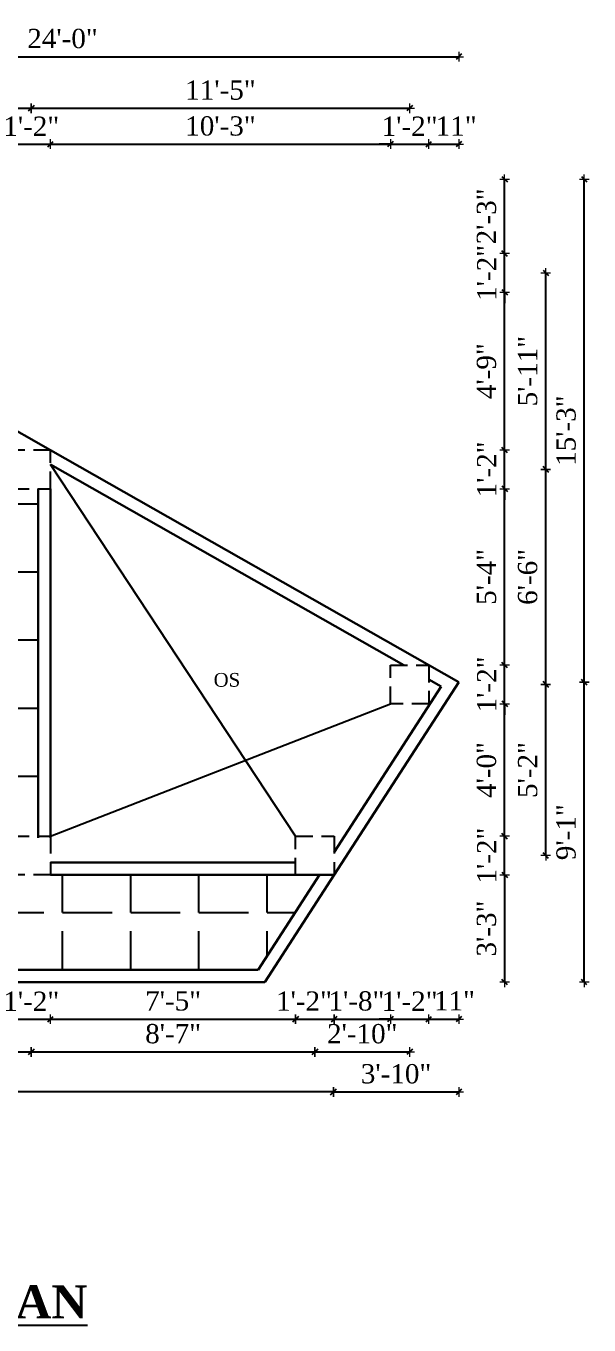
# Model space of a CAD drawing. Header units: inches. Extents: x 151827 to 158445, y -28405 to -26250.
# Drawn here: x 155807 to 156011.5, y -27320.4 to -26848.5 of the extents above; entities that cross this region are included whole.
import ezdxf

# ---------------------------------------------------------------- set-up
doc = ezdxf.new("R2010")
doc.units = ezdxf.units.IN
doc.header["$LTSCALE"] = 5
doc.header["$MEASUREMENT"] = 0
doc.linetypes.add('HIDDEN', pattern=[0.375, 0.25, -0.125])
doc.layers.add('A-WALL', color=7, linetype='Continuous', lineweight=9)
doc.layers.add('Dimension', color=7, linetype='Continuous', lineweight=18)
doc.layers.add('dim line', color=7, linetype='Continuous', lineweight=15, true_color=0xfab2b2)
doc.layers.add('TEXT', color=6, linetype='Continuous')
doc.layers.add('WALL', color=7, linetype='Continuous')
doc.styles.add('ordinary', font='times.ttf')
doc.dimstyles.new('Copy of 96', dxfattribs={"dimtxt": 7, "dimasz": 4, "dimexe": 0.5, "dimexo": 0.5, "dimgap": 3, "dimtad": 1, "dimdec": 1, "dimzin": 11, "dimdsep": 46, "dimlunit": 4, "dimtxsty": 'ordinary', "dimblk": 'OBLIQUE', "dimcen": 0.09, "dimse1": 1, "dimse2": 1, "dimclrt": 6, "dimazin": 0, "dimtfac": 1, "dimtdec": 1, "dimtix": 1, "dimtmove": 2, "dimatfit": 3, "dimldrblk": 'leader', "dimfxl": 0.5, "dimfxlon": 1, "dimtolj": 1, "dimtzin": 0, "dimarcsym": 0})

# ---------------------------------------------------------------- blocks, each defined once
blk = doc.blocks.new('oblique')
at = {"color": 0, "lineweight": -2}
blk.add_line((0.25, 0.25), (-0.25, -0.25), dxfattribs=at)
at = {"layer": 'dim line', "lineweight": 9}
for p, q in [((-0.4375, 0), (0.4375, 0)), ((0, 0.4375), (0, -0.4375))]:
    blk.add_line(p, q, dxfattribs=at)
blk = doc.blocks.new('*D3302')
at = {"layer": 'A-WALL', "color": 0, "lineweight": -2, "ltscale": 5, "transparency": 16777216}
for p, q in [((155980.84, -27142.85), (155980.84, -27138.85)), ((155980.84, -27156.85), (155980.84, -27142.85)), ((155980.84, -27156.85), (155980.84, -27160.85))]:
    blk.add_line(p, q, dxfattribs=at)
at = {"layer": 'Defpoints', "color": 0, "ltscale": 5, "transparency": 16777216}
for p in [(155918.97, -27142.85), (155980.84, -27142.85), (155918.97, -27156.85)]:
    blk.add_point(p, dxfattribs=at)
at = {"layer": 'A-WALL', "color": 0, "lineweight": -2, "ltscale": 5, "transparency": 16777216, "xscale": 4, "yscale": 4, "zscale": 4}
for p, rotation in [((155980.84, -27142.85), 270), ((155980.84, -27156.85), 90)]:
    blk.add_blockref('oblique', p, dxfattribs=dict(at, rotation=rotation))
at = {"layer": 'A-WALL', "color": 6, "ltscale": 5, "transparency": 16777216, "insert": (155974.34, -27149.85), "char_height": 7, "attachment_point": 5, "rotation": 90, "style": 'ordinary'}
blk.add_mtext('\\A1;1\'-2"', dxfattribs=at)
blk = doc.blocks.new('_OBLIQUE')
at = {"color": 0, "linetype": 'ByBlock'}
blk.add_line((-0.5, -0.5), (0.5, 0.5), dxfattribs=at)
blk = doc.blocks.new('leader')
at = {"layer": 'Dimension'}
for p, q in [((0, -4.33), (0, 4.33)), ((-4.42, 0), (4.42, 0))]:
    blk.add_line(p, q, dxfattribs=at)
blk = doc.blocks.new('*D3303')
at = {"layer": 'A-WALL', "color": 0, "lineweight": -2, "ltscale": 5, "transparency": 16777216}
blk.add_line((155980.84, -27142.85), (155980.84, -27094.67), dxfattribs=at)
at = {"layer": 'Defpoints', "color": 0, "ltscale": 5, "transparency": 16777216}
for p in [(155953.35, -27094.67), (155980.84, -27094.67), (155918.97, -27142.85)]:
    blk.add_point(p, dxfattribs=at)
at = {"layer": 'A-WALL', "color": 0, "lineweight": -2, "ltscale": 5, "transparency": 16777216, "xscale": 4, "yscale": 4, "zscale": 4}
for p, rotation in [((155980.84, -27094.67), 90), ((155980.84, -27142.85), 270)]:
    blk.add_blockref('oblique', p, dxfattribs=dict(at, rotation=rotation))
at = {"layer": 'A-WALL', "color": 6, "ltscale": 5, "transparency": 16777216, "insert": (155974.28, -27118.76), "char_height": 7, "attachment_point": 5, "rotation": 90, "style": 'ordinary'}
blk.add_mtext('\\A1;4\'-0"', dxfattribs=at)
blk = doc.blocks.new('*D3304')
at = {"layer": 'A-WALL', "color": 0, "lineweight": -2, "ltscale": 5, "transparency": 16777216}
for p, q in [((155980.84, -27080.67), (155980.84, -27076.67)), ((155980.84, -27094.67), (155980.84, -27080.67)), ((155980.84, -27094.67), (155980.84, -27098.67))]:
    blk.add_line(p, q, dxfattribs=at)
at = {"layer": 'Defpoints', "color": 0, "ltscale": 5, "transparency": 16777216}
for p in [(155953.35, -27080.67), (155980.84, -27080.67), (155953.35, -27094.67)]:
    blk.add_point(p, dxfattribs=at)
at = {"layer": 'A-WALL', "color": 0, "lineweight": -2, "ltscale": 5, "transparency": 16777216, "xscale": 4, "yscale": 4, "zscale": 4}
for p, rotation in [((155980.84, -27080.67), 270), ((155980.84, -27094.67), 90)]:
    blk.add_blockref('oblique', p, dxfattribs=dict(at, rotation=rotation))
at = {"layer": 'A-WALL', "color": 6, "ltscale": 5, "transparency": 16777216, "insert": (155974.34, -27087.67), "char_height": 7, "attachment_point": 5, "rotation": 90, "style": 'ordinary'}
blk.add_mtext('\\A1;1\'-2"', dxfattribs=at)
blk = doc.blocks.new('*D3305')
at = {"layer": 'A-WALL', "color": 0, "lineweight": -2, "ltscale": 5, "transparency": 16777216}
blk.add_line((155980.84, -27080.67), (155980.84, -27016.57), dxfattribs=at)
at = {"layer": 'Defpoints', "color": 0, "ltscale": 5, "transparency": 16777216}
for p in [(155815.96, -27016.57), (155980.84, -27016.57), (155953.35, -27080.67)]:
    blk.add_point(p, dxfattribs=at)
at = {"layer": 'A-WALL', "color": 0, "lineweight": -2, "ltscale": 5, "transparency": 16777216, "xscale": 4, "yscale": 4, "zscale": 4}
for p, rotation in [((155980.84, -27016.57), 90), ((155980.84, -27080.67), 270)]:
    blk.add_blockref('oblique', p, dxfattribs=dict(at, rotation=rotation))
at = {"layer": 'A-WALL', "color": 6, "ltscale": 5, "transparency": 16777216, "insert": (155974.28, -27048.62), "char_height": 7, "attachment_point": 5, "rotation": 90, "style": 'ordinary'}
blk.add_mtext('\\A1;5\'-4"', dxfattribs=at)
blk = doc.blocks.new('*D3306')
at = {"layer": 'A-WALL', "color": 0, "lineweight": -2, "ltscale": 5, "transparency": 16777216}
for p, q in [((155980.84, -27002.57), (155980.84, -26998.57)), ((155980.84, -27016.57), (155980.84, -27002.57)), ((155980.84, -27016.57), (155980.84, -27020.57))]:
    blk.add_line(p, q, dxfattribs=at)
at = {"layer": 'Defpoints', "color": 0, "ltscale": 5, "transparency": 16777216}
for p in [(155815.96, -27002.57), (155980.84, -27002.57), (155815.96, -27016.57)]:
    blk.add_point(p, dxfattribs=at)
at = {"layer": 'A-WALL', "color": 0, "lineweight": -2, "ltscale": 5, "transparency": 16777216, "xscale": 4, "yscale": 4, "zscale": 4}
for p, rotation in [((155980.84, -27002.57), 270), ((155980.84, -27016.57), 90)]:
    blk.add_blockref('oblique', p, dxfattribs=dict(at, rotation=rotation))
at = {"layer": 'A-WALL', "color": 6, "ltscale": 5, "transparency": 16777216, "insert": (155974.34, -27009.57), "char_height": 7, "attachment_point": 5, "rotation": 90, "style": 'ordinary'}
blk.add_mtext('\\A1;1\'-2"', dxfattribs=at)
blk = doc.blocks.new('*D3307')
at = {"layer": 'A-WALL', "color": 0, "lineweight": -2, "ltscale": 5, "transparency": 16777216}
blk.add_line((155980.84, -27002.57), (155980.84, -26945.19), dxfattribs=at)
at = {"layer": 'Defpoints', "color": 0, "ltscale": 5, "transparency": 16777216}
for p in [(155690.4, -26945.19), (155980.84, -26945.19), (155815.96, -27002.57)]:
    blk.add_point(p, dxfattribs=at)
at = {"layer": 'A-WALL', "color": 0, "lineweight": -2, "ltscale": 5, "transparency": 16777216, "xscale": 4, "yscale": 4, "zscale": 4}
for p, rotation in [((155980.84, -26945.19), 90), ((155980.84, -27002.57), 270)]:
    blk.add_blockref('oblique', p, dxfattribs=dict(at, rotation=rotation))
at = {"layer": 'A-WALL', "color": 6, "ltscale": 5, "transparency": 16777216, "insert": (155974.27, -26973.88), "char_height": 7, "attachment_point": 5, "rotation": 90, "style": 'ordinary'}
blk.add_mtext('\\A1;4\'-9"', dxfattribs=at)
blk = doc.blocks.new('*D3308')
at = {"layer": 'Defpoints', "color": 0, "linetype": 'HIDDEN', "ltscale": 5, "transparency": 16777216}
for p in [(155690.4, -26931.19), (155980.84, -26931.19), (155690.4, -26945.19)]:
    blk.add_point(p, dxfattribs=at)
at = {"layer": 'WALL', "color": 0, "lineweight": -2, "ltscale": 5, "transparency": 16777216}
for p, q in [((155980.84, -26931.19), (155980.84, -26927.19)), ((155980.84, -26945.19), (155980.84, -26931.19)), ((155980.84, -26945.19), (155980.84, -26949.19))]:
    blk.add_line(p, q, dxfattribs=at)
at = {"layer": 'WALL', "color": 0, "linetype": 'HIDDEN', "lineweight": -2, "ltscale": 5, "transparency": 16777216, "xscale": 4, "yscale": 4, "zscale": 4}
for p, rotation in [((155980.84, -26931.19), 270), ((155980.84, -26945.19), 90)]:
    blk.add_blockref('oblique', p, dxfattribs=dict(at, rotation=rotation))
at = {"layer": 'WALL', "color": 6, "linetype": 'HIDDEN', "ltscale": 5, "transparency": 16777216, "insert": (155974.34, -26938.19), "char_height": 7, "attachment_point": 5, "rotation": 90, "style": 'ordinary'}
blk.add_mtext('\\A1;1\'-2"', dxfattribs=at)
blk = doc.blocks.new('*D3309')
at = {"layer": 'A-WALL', "color": 0, "lineweight": -2, "ltscale": 5, "transparency": 16777216}
blk.add_line((155995.8, -27149.85), (155995.8, -27087.67), dxfattribs=at)
at = {"layer": 'Defpoints', "color": 0, "ltscale": 5, "transparency": 16777216}
for p in [(155946.35, -27087.67), (155995.8, -27087.67), (155911.97, -27149.85)]:
    blk.add_point(p, dxfattribs=at)
at = {"layer": 'A-WALL', "color": 0, "lineweight": -2, "ltscale": 5, "transparency": 16777216, "xscale": 4, "yscale": 4, "zscale": 4}
for p, rotation in [((155995.8, -27087.67), 90), ((155995.8, -27149.85), 270)]:
    blk.add_blockref('oblique', p, dxfattribs=dict(at, rotation=rotation))
at = {"layer": 'A-WALL', "color": 6, "ltscale": 5, "transparency": 16777216, "insert": (155989.24, -27118.76), "char_height": 7, "attachment_point": 5, "rotation": 90, "style": 'ordinary'}
blk.add_mtext('\\A1;5\'-2"', dxfattribs=at)
blk = doc.blocks.new('*D3310')
at = {"layer": 'A-WALL', "color": 0, "lineweight": -2, "ltscale": 5, "transparency": 16777216}
blk.add_line((155995.8, -27087.67), (155995.8, -27009.57), dxfattribs=at)
at = {"layer": 'Defpoints', "color": 0, "ltscale": 5, "transparency": 16777216}
for p in [(155808.96, -27009.57), (155995.8, -27009.57), (155946.35, -27087.67)]:
    blk.add_point(p, dxfattribs=at)
at = {"layer": 'A-WALL', "color": 0, "lineweight": -2, "ltscale": 5, "transparency": 16777216, "xscale": 4, "yscale": 4, "zscale": 4}
for p, rotation in [((155995.8, -27009.57), 90), ((155995.8, -27087.67), 270)]:
    blk.add_blockref('oblique', p, dxfattribs=dict(at, rotation=rotation))
at = {"layer": 'A-WALL', "color": 6, "ltscale": 5, "transparency": 16777216, "insert": (155989.24, -27048.62), "char_height": 7, "attachment_point": 5, "rotation": 90, "style": 'ordinary'}
blk.add_mtext('\\A1;6\'-6"', dxfattribs=at)
blk = doc.blocks.new('*D3311')
at = {"layer": 'A-WALL', "color": 0, "lineweight": -2, "ltscale": 5, "transparency": 16777216}
blk.add_line((155995.8, -27009.57), (155995.8, -26938.19), dxfattribs=at)
at = {"layer": 'Defpoints', "color": 0, "ltscale": 5, "transparency": 16777216}
for p in [(155683.4, -26938.19), (155995.8, -26938.19), (155808.96, -27009.57)]:
    blk.add_point(p, dxfattribs=at)
at = {"layer": 'A-WALL', "color": 0, "lineweight": -2, "ltscale": 5, "transparency": 16777216, "xscale": 4, "yscale": 4, "zscale": 4}
for p, rotation in [((155995.8, -26938.19), 90), ((155995.8, -27009.57), 270)]:
    blk.add_blockref('oblique', p, dxfattribs=dict(at, rotation=rotation))
at = {"layer": 'A-WALL', "color": 6, "ltscale": 5, "transparency": 16777216, "insert": (155989.24, -26973.88), "char_height": 7, "attachment_point": 5, "rotation": 90, "style": 'ordinary'}
blk.add_mtext('\\A1;5\'-11"', dxfattribs=at)
blk = doc.blocks.new('*D3316')
at = {"layer": 'A-WALL', "color": 0, "lineweight": -2, "ltscale": 5, "transparency": 16777216}
for p, q in [((155801.96, -26891.42), (155797.96, -26891.42)), ((155801.96, -26891.42), (155815.96, -26891.42)), ((155815.96, -26891.42), (155819.96, -26891.42))]:
    blk.add_line(p, q, dxfattribs=at)
at = {"layer": 'Defpoints', "color": 0, "ltscale": 5, "transparency": 16777216}
for p in [(155815.96, -26891.42), (155801.96, -27002.57), (155815.96, -27002.57)]:
    blk.add_point(p, dxfattribs=at)
at = {"layer": 'A-WALL', "color": 0, "lineweight": -2, "ltscale": 5, "transparency": 16777216, "xscale": 4, "yscale": 4, "zscale": 4}
blk.add_blockref('oblique', (155801.96, -26891.42), dxfattribs=at)
at = {"layer": 'A-WALL', "color": 0, "lineweight": -2, "ltscale": 5, "transparency": 16777216, "xscale": 4, "yscale": 4, "zscale": 4, "rotation": 180}
blk.add_blockref('oblique', (155815.96, -26891.42), dxfattribs=at)
at = {"layer": 'A-WALL', "color": 6, "ltscale": 5, "transparency": 16777216, "insert": (155808.96, -26884.92), "char_height": 7, "attachment_point": 5, "style": 'ordinary'}
blk.add_mtext('\\A1;1\'-2"', dxfattribs=at)
blk = doc.blocks.new('*D3317')
at = {"layer": 'A-WALL', "color": 0, "lineweight": -2, "ltscale": 5, "transparency": 16777216}
blk.add_line((155815.96, -26891.42), (155939.35, -26891.42), dxfattribs=at)
at = {"layer": 'Defpoints', "color": 0, "ltscale": 5, "transparency": 16777216}
for p in [(155939.35, -26891.42), (155815.96, -27002.57), (155939.35, -27080.67)]:
    blk.add_point(p, dxfattribs=at)
at = {"layer": 'A-WALL', "color": 0, "lineweight": -2, "ltscale": 5, "transparency": 16777216, "xscale": 4, "yscale": 4, "zscale": 4, "rotation": 180}
blk.add_blockref('oblique', (155815.96, -26891.42), dxfattribs=at)
at = {"layer": 'A-WALL', "color": 0, "lineweight": -2, "ltscale": 5, "transparency": 16777216, "xscale": 4, "yscale": 4, "zscale": 4}
blk.add_blockref('oblique', (155939.35, -26891.42), dxfattribs=at)
at = {"layer": 'A-WALL', "color": 6, "ltscale": 5, "transparency": 16777216, "insert": (155877.66, -26884.86), "char_height": 7, "attachment_point": 5, "style": 'ordinary'}
blk.add_mtext('\\A1;10\'-3"', dxfattribs=at)
blk = doc.blocks.new('*D3318')
at = {"layer": 'A-WALL', "color": 0, "lineweight": -2, "ltscale": 5, "transparency": 16777216}
for p, q in [((155939.35, -26891.42), (155935.35, -26891.42)), ((155939.35, -26891.42), (155953.35, -26891.42)), ((155953.35, -26891.42), (155957.35, -26891.42))]:
    blk.add_line(p, q, dxfattribs=at)
at = {"layer": 'Defpoints', "color": 0, "ltscale": 5, "transparency": 16777216}
for p in [(155953.35, -26891.42), (155939.35, -27080.67), (155953.35, -27080.67)]:
    blk.add_point(p, dxfattribs=at)
at = {"layer": 'A-WALL', "color": 0, "lineweight": -2, "ltscale": 5, "transparency": 16777216, "xscale": 4, "yscale": 4, "zscale": 4}
blk.add_blockref('oblique', (155939.35, -26891.42), dxfattribs=at)
at = {"layer": 'A-WALL', "color": 0, "lineweight": -2, "ltscale": 5, "transparency": 16777216, "xscale": 4, "yscale": 4, "zscale": 4, "rotation": 180}
blk.add_blockref('oblique', (155953.35, -26891.42), dxfattribs=at)
at = {"layer": 'A-WALL', "color": 6, "ltscale": 5, "transparency": 16777216, "insert": (155946.35, -26884.92), "char_height": 7, "attachment_point": 5, "style": 'ordinary'}
blk.add_mtext('\\A1;1\'-2"', dxfattribs=at)
blk = doc.blocks.new('*D3319')
at = {"layer": 'A-WALL', "color": 0, "lineweight": -2, "ltscale": 5, "transparency": 16777216}
blk.add_line((155953.35, -26891.42), (155964.21, -26891.42), dxfattribs=at)
at = {"layer": 'Defpoints', "color": 0, "ltscale": 5, "transparency": 16777216}
for p in [(155964.21, -26891.42), (155953.35, -27080.67), (155964.21, -27086.85)]:
    blk.add_point(p, dxfattribs=at)
at = {"layer": 'A-WALL', "color": 0, "lineweight": -2, "ltscale": 5, "transparency": 16777216, "xscale": 4, "yscale": 4, "zscale": 4, "rotation": 180}
blk.add_blockref('oblique', (155953.35, -26891.42), dxfattribs=at)
at = {"layer": 'A-WALL', "color": 0, "lineweight": -2, "ltscale": 5, "transparency": 16777216, "xscale": 4, "yscale": 4, "zscale": 4}
blk.add_blockref('oblique', (155964.21, -26891.42), dxfattribs=at)
at = {"layer": 'A-WALL', "color": 6, "ltscale": 5, "transparency": 16777216, "insert": (155963.26, -26884.85), "char_height": 7, "attachment_point": 5, "style": 'ordinary'}
blk.add_mtext('\\A1;11"', dxfattribs=at)
blk = doc.blocks.new('*D3321')
at = {"layer": 'A-WALL', "color": 0, "lineweight": -2, "ltscale": 5, "transparency": 16777216}
blk.add_line((155683.4, -26878.38), (155808.96, -26878.38), dxfattribs=at)
at = {"layer": 'Defpoints', "color": 0, "ltscale": 5, "transparency": 16777216}
for p in [(155808.96, -26878.38), (155683.4, -27009.57), (155808.96, -27009.57)]:
    blk.add_point(p, dxfattribs=at)
at = {"layer": 'A-WALL', "color": 0, "lineweight": -2, "ltscale": 5, "transparency": 16777216, "xscale": 4, "yscale": 4, "zscale": 4, "rotation": 180}
blk.add_blockref('oblique', (155683.4, -26878.38), dxfattribs=at)
at = {"layer": 'A-WALL', "color": 0, "lineweight": -2, "ltscale": 5, "transparency": 16777216, "xscale": 4, "yscale": 4, "zscale": 4}
blk.add_blockref('oblique', (155808.96, -26878.38), dxfattribs=at)
at = {"layer": 'A-WALL', "color": 6, "ltscale": 5, "transparency": 16777216, "insert": (155746.18, -26871.82), "char_height": 7, "attachment_point": 5, "style": 'ordinary'}
blk.add_mtext('\\A1;10\'-6"', dxfattribs=at)
blk = doc.blocks.new('*D3322')
at = {"layer": 'A-WALL', "color": 0, "lineweight": -2, "ltscale": 5, "transparency": 16777216}
blk.add_line((155808.96, -26878.38), (155946.35, -26878.38), dxfattribs=at)
at = {"layer": 'Defpoints', "color": 0, "ltscale": 5, "transparency": 16777216}
for p in [(155946.35, -26878.38), (155808.96, -27009.57), (155946.35, -27087.67)]:
    blk.add_point(p, dxfattribs=at)
at = {"layer": 'A-WALL', "color": 0, "lineweight": -2, "ltscale": 5, "transparency": 16777216, "xscale": 4, "yscale": 4, "zscale": 4, "rotation": 180}
blk.add_blockref('oblique', (155808.96, -26878.38), dxfattribs=at)
at = {"layer": 'A-WALL', "color": 0, "lineweight": -2, "ltscale": 5, "transparency": 16777216, "xscale": 4, "yscale": 4, "zscale": 4}
blk.add_blockref('oblique', (155946.35, -26878.38), dxfattribs=at)
at = {"layer": 'A-WALL', "color": 6, "ltscale": 5, "transparency": 16777216, "insert": (155877.66, -26871.82), "char_height": 7, "attachment_point": 5, "style": 'ordinary'}
blk.add_mtext('\\A1;11\'-5"', dxfattribs=at)
blk = doc.blocks.new('*D3324')
at = {"layer": 'A-WALL', "color": 0, "lineweight": -2, "ltscale": 5, "transparency": 16777216}
blk.add_line((155676.4, -26859.66), (155964.21, -26859.66), dxfattribs=at)
at = {"layer": 'Defpoints', "color": 0, "ltscale": 5, "transparency": 16777216}
for p in [(155964.21, -26859.66), (155676.4, -26931.19), (155964.21, -27086.85)]:
    blk.add_point(p, dxfattribs=at)
at = {"layer": 'A-WALL', "color": 0, "lineweight": -2, "ltscale": 5, "transparency": 16777216, "xscale": 4, "yscale": 4, "zscale": 4, "rotation": 180}
blk.add_blockref('oblique', (155676.4, -26859.66), dxfattribs=at)
at = {"layer": 'A-WALL', "color": 0, "lineweight": -2, "ltscale": 5, "transparency": 16777216, "xscale": 4, "yscale": 4, "zscale": 4}
blk.add_blockref('oblique', (155964.21, -26859.66), dxfattribs=at)
at = {"layer": 'A-WALL', "color": 6, "ltscale": 5, "transparency": 16777216, "insert": (155820.3, -26853.1), "char_height": 7, "attachment_point": 5, "style": 'ordinary'}
blk.add_mtext('\\A1;24\'-0"', dxfattribs=at)
blk = doc.blocks.new('*D3325')
at = {"layer": 'A-WALL', "color": 0, "lineweight": -2, "ltscale": 5, "transparency": 16777216}
blk.add_line((156009.75, -27195.85), (156009.75, -27086.85), dxfattribs=at)
at = {"layer": 'Defpoints', "color": 0, "ltscale": 5, "transparency": 16777216}
for p in [(155964.21, -27086.85), (156009.75, -27086.85), (155893.77, -27195.85)]:
    blk.add_point(p, dxfattribs=at)
at = {"layer": 'A-WALL', "color": 0, "lineweight": -2, "ltscale": 5, "transparency": 16777216, "xscale": 4, "yscale": 4, "zscale": 4}
for p, rotation in [((156009.75, -27086.85), 90), ((156009.75, -27195.85), 270)]:
    blk.add_blockref('oblique', p, dxfattribs=dict(at, rotation=rotation))
at = {"layer": 'A-WALL', "color": 6, "ltscale": 5, "transparency": 16777216, "insert": (156003.18, -27141.35), "char_height": 7, "attachment_point": 5, "rotation": 90, "style": 'ordinary'}
blk.add_mtext('\\A1;9\'-1"', dxfattribs=at)
blk = doc.blocks.new('*D3326')
at = {"layer": 'A-WALL', "color": 0, "lineweight": -2, "ltscale": 5, "transparency": 16777216}
blk.add_line((156009.75, -27086.85), (156009.75, -26904.15), dxfattribs=at)
at = {"layer": 'Defpoints', "color": 0, "ltscale": 5, "transparency": 16777216}
for p in [(155637.4, -26904.15), (156009.75, -26904.15), (155964.21, -27086.85)]:
    blk.add_point(p, dxfattribs=at)
at = {"layer": 'A-WALL', "color": 0, "lineweight": -2, "ltscale": 5, "transparency": 16777216, "xscale": 4, "yscale": 4, "zscale": 4}
for p, rotation in [((156009.75, -26904.15), 90), ((156009.75, -27086.85), 270)]:
    blk.add_blockref('oblique', p, dxfattribs=dict(at, rotation=rotation))
at = {"layer": 'A-WALL', "color": 6, "ltscale": 5, "transparency": 16777216, "insert": (156003.19, -26995.5), "char_height": 7, "attachment_point": 5, "rotation": 90, "style": 'ordinary'}
blk.add_mtext('\\A1;15\'-3"', dxfattribs=at)
blk = doc.blocks.new('*D3331')
at = {"layer": 'A-WALL', "color": 0, "lineweight": -2, "ltscale": 5, "transparency": 16777216}
for p, q in [((155801.96, -27209.26), (155797.96, -27209.26)), ((155801.96, -27209.26), (155815.96, -27209.26)), ((155815.96, -27209.26), (155819.96, -27209.26))]:
    blk.add_line(p, q, dxfattribs=at)
at = {"layer": 'Defpoints', "color": 0, "ltscale": 5, "transparency": 16777216}
for p in [(155801.96, -27156.85), (155815.96, -27156.85), (155815.96, -27209.26)]:
    blk.add_point(p, dxfattribs=at)
at = {"layer": 'A-WALL', "color": 0, "lineweight": -2, "ltscale": 5, "transparency": 16777216, "xscale": 4, "yscale": 4, "zscale": 4}
blk.add_blockref('oblique', (155801.96, -27209.26), dxfattribs=at)
at = {"layer": 'A-WALL', "color": 0, "lineweight": -2, "ltscale": 5, "transparency": 16777216, "xscale": 4, "yscale": 4, "zscale": 4, "rotation": 180}
blk.add_blockref('oblique', (155815.96, -27209.26), dxfattribs=at)
at = {"layer": 'A-WALL', "color": 6, "ltscale": 5, "transparency": 16777216, "insert": (155808.96, -27202.76), "char_height": 7, "attachment_point": 5, "style": 'ordinary'}
blk.add_mtext('\\A1;1\'-2"', dxfattribs=at)
blk = doc.blocks.new('*D3332')
at = {"layer": 'A-WALL', "color": 0, "lineweight": -2, "ltscale": 5, "transparency": 16777216}
blk.add_line((155815.96, -27209.26), (155904.97, -27209.26), dxfattribs=at)
at = {"layer": 'Defpoints', "color": 0, "ltscale": 5, "transparency": 16777216}
for p in [(155815.96, -27156.85), (155904.97, -27156.85), (155904.97, -27209.26)]:
    blk.add_point(p, dxfattribs=at)
at = {"layer": 'A-WALL', "color": 0, "lineweight": -2, "ltscale": 5, "transparency": 16777216, "xscale": 4, "yscale": 4, "zscale": 4, "rotation": 180}
blk.add_blockref('oblique', (155815.96, -27209.26), dxfattribs=at)
at = {"layer": 'A-WALL', "color": 0, "lineweight": -2, "ltscale": 5, "transparency": 16777216, "xscale": 4, "yscale": 4, "zscale": 4}
blk.add_blockref('oblique', (155904.97, -27209.26), dxfattribs=at)
at = {"layer": 'A-WALL', "color": 6, "ltscale": 5, "transparency": 16777216, "insert": (155860.47, -27202.68), "char_height": 7, "attachment_point": 5, "style": 'ordinary'}
blk.add_mtext('\\A1;7\'-5"', dxfattribs=at)
blk = doc.blocks.new('*D3333')
at = {"layer": 'A-WALL', "color": 0, "lineweight": -2, "ltscale": 5, "transparency": 16777216}
blk.add_line((155904.97, -27209.26), (155918.97, -27209.26), dxfattribs=at)
at = {"layer": 'Defpoints', "color": 0, "ltscale": 5, "transparency": 16777216}
for p in [(155904.97, -27156.85), (155918.97, -27156.85), (155918.97, -27209.26)]:
    blk.add_point(p, dxfattribs=at)
at = {"layer": 'A-WALL', "color": 0, "lineweight": -2, "ltscale": 5, "transparency": 16777216, "xscale": 4, "yscale": 4, "zscale": 4, "rotation": 180}
blk.add_blockref('oblique', (155904.97, -27209.26), dxfattribs=at)
at = {"layer": 'A-WALL', "color": 0, "lineweight": -2, "ltscale": 5, "transparency": 16777216, "xscale": 4, "yscale": 4, "zscale": 4}
blk.add_blockref('oblique', (155918.97, -27209.26), dxfattribs=at)
at = {"layer": 'A-WALL', "color": 6, "ltscale": 5, "transparency": 16777216, "insert": (155908, -27202.69), "char_height": 7, "attachment_point": 5, "style": 'ordinary'}
blk.add_mtext('\\A1;1\'-2"', dxfattribs=at)
blk = doc.blocks.new('*D3334')
at = {"layer": 'A-WALL', "color": 0, "lineweight": -2, "ltscale": 5, "transparency": 16777216}
blk.add_line((155918.97, -27209.26), (155939.35, -27209.26), dxfattribs=at)
at = {"layer": 'Defpoints', "color": 0, "ltscale": 5, "transparency": 16777216}
for p in [(155939.35, -27094.67), (155918.97, -27156.85), (155939.35, -27209.26)]:
    blk.add_point(p, dxfattribs=at)
at = {"layer": 'A-WALL', "color": 0, "lineweight": -2, "ltscale": 5, "transparency": 16777216, "xscale": 4, "yscale": 4, "zscale": 4, "rotation": 180}
blk.add_blockref('oblique', (155918.97, -27209.26), dxfattribs=at)
at = {"layer": 'A-WALL', "color": 0, "lineweight": -2, "ltscale": 5, "transparency": 16777216, "xscale": 4, "yscale": 4, "zscale": 4}
blk.add_blockref('oblique', (155939.35, -27209.26), dxfattribs=at)
at = {"layer": 'A-WALL', "color": 6, "ltscale": 5, "transparency": 16777216, "insert": (155927.04, -27202.69), "char_height": 7, "attachment_point": 5, "style": 'ordinary'}
blk.add_mtext('\\A1;1\'-8"', dxfattribs=at)
blk = doc.blocks.new('*D3335')
at = {"layer": 'A-WALL', "color": 0, "lineweight": -2, "ltscale": 5, "transparency": 16777216}
for p, q in [((155939.35, -27209.26), (155935.35, -27209.26)), ((155939.35, -27209.26), (155953.35, -27209.26)), ((155953.35, -27209.26), (155957.35, -27209.26))]:
    blk.add_line(p, q, dxfattribs=at)
at = {"layer": 'Defpoints', "color": 0, "ltscale": 5, "transparency": 16777216}
for p in [(155939.35, -27094.67), (155953.35, -27094.67), (155953.35, -27209.26)]:
    blk.add_point(p, dxfattribs=at)
at = {"layer": 'A-WALL', "color": 0, "lineweight": -2, "ltscale": 5, "transparency": 16777216, "xscale": 4, "yscale": 4, "zscale": 4}
blk.add_blockref('oblique', (155939.35, -27209.26), dxfattribs=at)
at = {"layer": 'A-WALL', "color": 0, "lineweight": -2, "ltscale": 5, "transparency": 16777216, "xscale": 4, "yscale": 4, "zscale": 4, "rotation": 180}
blk.add_blockref('oblique', (155953.35, -27209.26), dxfattribs=at)
at = {"layer": 'A-WALL', "color": 6, "ltscale": 5, "transparency": 16777216, "insert": (155946.35, -27202.76), "char_height": 7, "attachment_point": 5, "style": 'ordinary'}
blk.add_mtext('\\A1;1\'-2"', dxfattribs=at)
blk = doc.blocks.new('*D3336')
at = {"layer": 'A-WALL', "color": 0, "lineweight": -2, "ltscale": 5, "transparency": 16777216}
blk.add_line((155953.35, -27209.26), (155964.21, -27209.26), dxfattribs=at)
at = {"layer": 'Defpoints', "color": 0, "ltscale": 5, "transparency": 16777216}
for p in [(155964.21, -27086.85), (155953.35, -27094.67), (155964.21, -27209.26)]:
    blk.add_point(p, dxfattribs=at)
at = {"layer": 'A-WALL', "color": 0, "lineweight": -2, "ltscale": 5, "transparency": 16777216, "xscale": 4, "yscale": 4, "zscale": 4, "rotation": 180}
blk.add_blockref('oblique', (155953.35, -27209.26), dxfattribs=at)
at = {"layer": 'A-WALL', "color": 0, "lineweight": -2, "ltscale": 5, "transparency": 16777216, "xscale": 4, "yscale": 4, "zscale": 4}
blk.add_blockref('oblique', (155964.21, -27209.26), dxfattribs=at)
at = {"layer": 'A-WALL', "color": 6, "ltscale": 5, "transparency": 16777216, "insert": (155962.63, -27202.58), "char_height": 7, "attachment_point": 5, "style": 'ordinary'}
blk.add_mtext('\\A1;11"', dxfattribs=at)
blk = doc.blocks.new('*D3338')
at = {"layer": 'A-WALL', "color": 0, "lineweight": -2, "ltscale": 5, "transparency": 16777216}
blk.add_line((155808.96, -27221.15), (155911.97, -27221.15), dxfattribs=at)
at = {"layer": 'Defpoints', "color": 0, "ltscale": 5, "transparency": 16777216}
for p in [(155808.96, -27149.85), (155911.97, -27149.85), (155911.97, -27221.15)]:
    blk.add_point(p, dxfattribs=at)
at = {"layer": 'A-WALL', "color": 0, "lineweight": -2, "ltscale": 5, "transparency": 16777216, "xscale": 4, "yscale": 4, "zscale": 4, "rotation": 180}
blk.add_blockref('oblique', (155808.96, -27221.15), dxfattribs=at)
at = {"layer": 'A-WALL', "color": 0, "lineweight": -2, "ltscale": 5, "transparency": 16777216, "xscale": 4, "yscale": 4, "zscale": 4}
blk.add_blockref('oblique', (155911.97, -27221.15), dxfattribs=at)
at = {"layer": 'A-WALL', "color": 6, "ltscale": 5, "transparency": 16777216, "insert": (155860.47, -27214.58), "char_height": 7, "attachment_point": 5, "style": 'ordinary'}
blk.add_mtext('\\A1;8\'-7"', dxfattribs=at)
blk = doc.blocks.new('*D3339')
at = {"layer": 'A-WALL', "color": 0, "lineweight": -2, "ltscale": 5, "transparency": 16777216}
blk.add_line((155683.4, -27221.15), (155808.96, -27221.15), dxfattribs=at)
at = {"layer": 'Defpoints', "color": 0, "ltscale": 5, "transparency": 16777216}
for p in [(155683.4, -27149.85), (155808.96, -27149.85), (155808.96, -27221.15)]:
    blk.add_point(p, dxfattribs=at)
at = {"layer": 'A-WALL', "color": 0, "lineweight": -2, "ltscale": 5, "transparency": 16777216, "xscale": 4, "yscale": 4, "zscale": 4, "rotation": 180}
blk.add_blockref('oblique', (155683.4, -27221.15), dxfattribs=at)
at = {"layer": 'A-WALL', "color": 0, "lineweight": -2, "ltscale": 5, "transparency": 16777216, "xscale": 4, "yscale": 4, "zscale": 4}
blk.add_blockref('oblique', (155808.96, -27221.15), dxfattribs=at)
at = {"layer": 'A-WALL', "color": 6, "ltscale": 5, "transparency": 16777216, "insert": (155746.18, -27214.59), "char_height": 7, "attachment_point": 5, "style": 'ordinary'}
blk.add_mtext('\\A1;10\'-6"', dxfattribs=at)
blk = doc.blocks.new('*D3340')
at = {"layer": 'A-WALL', "color": 0, "lineweight": -2, "ltscale": 5, "transparency": 16777216}
blk.add_line((155911.97, -27221.15), (155946.35, -27221.15), dxfattribs=at)
at = {"layer": 'Defpoints', "color": 0, "ltscale": 5, "transparency": 16777216}
for p in [(155946.35, -27087.67), (155911.97, -27149.85), (155946.35, -27221.15)]:
    blk.add_point(p, dxfattribs=at)
at = {"layer": 'A-WALL', "color": 0, "lineweight": -2, "ltscale": 5, "transparency": 16777216, "xscale": 4, "yscale": 4, "zscale": 4, "rotation": 180}
blk.add_blockref('oblique', (155911.97, -27221.15), dxfattribs=at)
at = {"layer": 'A-WALL', "color": 0, "lineweight": -2, "ltscale": 5, "transparency": 16777216, "xscale": 4, "yscale": 4, "zscale": 4}
blk.add_blockref('oblique', (155946.35, -27221.15), dxfattribs=at)
at = {"layer": 'A-WALL', "color": 6, "ltscale": 5, "transparency": 16777216, "insert": (155929.16, -27214.59), "char_height": 7, "attachment_point": 5, "style": 'ordinary'}
blk.add_mtext('\\A1;2\'-10"', dxfattribs=at)
blk = doc.blocks.new('*D3341')
at = {"layer": 'A-WALL', "color": 0, "lineweight": -2, "ltscale": 5, "transparency": 16777216}
blk.add_line((155918.65, -27235.7), (155551.85, -27235.7), dxfattribs=at)
at = {"layer": 'Defpoints', "color": 0, "ltscale": 5, "transparency": 16777216}
for p in [(155551.85, -27156.85), (155918.65, -27156.85), (155551.85, -27235.7)]:
    blk.add_point(p, dxfattribs=at)
at = {"layer": 'A-WALL', "color": 0, "lineweight": -2, "ltscale": 5, "transparency": 16777216, "xscale": 4, "yscale": 4, "zscale": 4, "rotation": 180}
blk.add_blockref('oblique', (155551.85, -27235.7), dxfattribs=at)
at = {"layer": 'A-WALL', "color": 0, "lineweight": -2, "ltscale": 5, "transparency": 16777216, "xscale": 4, "yscale": 4, "zscale": 4}
blk.add_blockref('oblique', (155918.65, -27235.7), dxfattribs=at)
at = {"layer": 'A-WALL', "color": 6, "ltscale": 5, "transparency": 16777216, "insert": (155735.25, -27229.13), "char_height": 7, "attachment_point": 5, "style": 'ordinary'}
blk.add_mtext('\\A1;30\'-7"', dxfattribs=at)
blk = doc.blocks.new('*D3342')
at = {"layer": 'A-WALL', "color": 0, "lineweight": -2, "ltscale": 5, "transparency": 16777216}
blk.add_line((155918.65, -27235.7), (155964.21, -27235.7), dxfattribs=at)
at = {"layer": 'Defpoints', "color": 0, "ltscale": 5, "transparency": 16777216}
for p in [(155964.21, -27086.85), (155918.65, -27156.85), (155964.21, -27235.7)]:
    blk.add_point(p, dxfattribs=at)
at = {"layer": 'A-WALL', "color": 0, "lineweight": -2, "ltscale": 5, "transparency": 16777216, "xscale": 4, "yscale": 4, "zscale": 4, "rotation": 180}
blk.add_blockref('oblique', (155918.65, -27235.7), dxfattribs=at)
at = {"layer": 'A-WALL', "color": 0, "lineweight": -2, "ltscale": 5, "transparency": 16777216, "xscale": 4, "yscale": 4, "zscale": 4}
blk.add_blockref('oblique', (155964.21, -27235.7), dxfattribs=at)
at = {"layer": 'A-WALL', "color": 6, "ltscale": 5, "transparency": 16777216, "insert": (155941.43, -27229.14), "char_height": 7, "attachment_point": 5, "style": 'ordinary'}
blk.add_mtext('\\A1;3\'-10"', dxfattribs=at)
blk = doc.blocks.new('*D3346')
at = {"layer": 'A-WALL', "color": 0, "lineweight": -2, "ltscale": 5, "transparency": 16777216}
blk.add_line((155980.84, -27156.85), (155980.84, -27195.85), dxfattribs=at)
at = {"layer": 'Defpoints', "color": 0, "ltscale": 5, "transparency": 16777216}
for p in [(155918.97, -27156.85), (155893.77, -27195.85), (155980.84, -27195.85)]:
    blk.add_point(p, dxfattribs=at)
at = {"layer": 'A-WALL', "color": 0, "lineweight": -2, "ltscale": 5, "transparency": 16777216, "xscale": 4, "yscale": 4, "zscale": 4}
for p, rotation in [((155980.84, -27156.85), 90), ((155980.84, -27195.85), 270)]:
    blk.add_blockref('oblique', p, dxfattribs=dict(at, rotation=rotation))
at = {"layer": 'A-WALL', "color": 6, "ltscale": 5, "transparency": 16777216, "insert": (155974.28, -27176.35), "char_height": 7, "attachment_point": 5, "rotation": 90, "style": 'ordinary'}
blk.add_mtext('\\A1;3\'-3"', dxfattribs=at)
blk = doc.blocks.new('*D3299')
at = {"layer": 'A-WALL', "color": 0, "lineweight": -2, "ltscale": 5, "transparency": 16777216}
blk.add_line((155980.84, -26931.19), (155980.84, -26904.15), dxfattribs=at)
at = {"layer": 'Defpoints', "color": 0, "ltscale": 5, "transparency": 16777216}
for p in [(155637.4, -26904.15), (155980.84, -26904.15), (155690.4, -26931.19)]:
    blk.add_point(p, dxfattribs=at)
at = {"layer": 'A-WALL', "color": 0, "lineweight": -2, "ltscale": 5, "transparency": 16777216, "xscale": 4, "yscale": 4, "zscale": 4}
for p, rotation in [((155980.84, -26904.15), 90), ((155980.84, -26931.19), 270)]:
    blk.add_blockref('oblique', p, dxfattribs=dict(at, rotation=rotation))
at = {"layer": 'A-WALL', "color": 6, "ltscale": 5, "transparency": 16777216, "insert": (155974.28, -26917.67), "char_height": 7, "attachment_point": 5, "rotation": 90, "style": 'ordinary'}
blk.add_mtext('\\A1;2\'-3"', dxfattribs=at)

msp = doc.modelspace()

# ---------------------------------------------------------------- hatches: boundary and pattern name
at = {"layer": 'WALL', "linetype": 'ByBlock', "ltscale": 5, "true_color": 0xf8991e}
h = msp.add_hatch(dxfattribs=at)
h.set_pattern_fill('ANGLE', color=30, scale=90)
h.set_pattern_definition([(0, (17220.295, 103.955), (0, 24.75), [18, -6.75]), (90, (17220.295, 103.955), (-24.75, 2e-15), [18, -6.75])])
h.paths.add_polyline_path([(155690.4, -27007.07), (155690.4, -27016.57), (155690.4, -27142.85), (155690.4, -27156.85), (155676.4, -27156.85), (155602.19, -27156.85), (155602.19, -27151.85), (155599.65, -27151.85, -0.414214), (155568.69, -27179.81), (155568.69, -27151.85), (155566.19, -27151.85), (155566.19, -27156.85), (155556.35, -27156.85), (155555.54, -27191.35), (155891.32, -27191.35), (155913.61, -27156.85), (155815.96, -27156.85), (155801.96, -27156.85), (155801.96, -27142.85), (155811.46, -27142.85), (155811.46, -27016.57), (155801.96, -27016.57), (155801.96, -27007.07)])
h.paths.add_polyline_path([(155725.53, -27090.99), (155782.85, -27090.99), (155782.85, -27083.32), (155725.53, -27083.32)], flags=24)

# ---------------------------------------------------------------- linework, layer by layer
at = {"layer": 'A-WALL', "lineweight": 30}
for p, q in [((155690.4, -26931.19, -72.71), (155815.96, -27002.57, -72.71)), ((155815.96, -27002.57, -72.71), (155964.21, -27086.85, -72.71)), ((155815.96, -27007.75, -72.71), (155944.24, -27080.67, -72.71)), ((155811.46, -27016.57, -72.71), (155811.46, -27143.35, -72.71)), ((155815.96, -27016.57, -72.71), (155815.96, -27143.35, -72.71)), ((155964.21, -27086.85, -72.71), (155918.97, -27156.85, -72.71)), ((155957.84, -27088.4, -72.71), (155918.97, -27148.56, -72.71)), ((155953.35, -27085.85, -72.71), (155957.84, -27088.4, -72.71)), ((155904.97, -27152.35, -72.71), (155815.96, -27152.35, -72.71)), ((155918.97, -27156.85, -72.71), (155815.96, -27156.85, -72.71)), ((155913.61, -27156.85, -72.71), (155891.32, -27191.35, -72.71)), ((155918.97, -27156.85, -72.71), (155893.77, -27195.85, -72.71)), ((155891.32, -27191.35, -72.71), (155555.54, -27191.35, -72.71)), ((155893.77, -27195.85, -72.71), (155550.93, -27195.85, -72.71))]:
    msp.add_line(p, q, dxfattribs=at)
at = {"layer": 'WALL', "color": 30, "linetype": 'ByBlock', "ltscale": 5, "true_color": 0xf8991e}
for p, q in [((155904.97, -27142.85, -72.71), (155815.96, -27007.75, -72.71)), ((155815.96, -27142.85, -72.71), (155939.35, -27094.67, -72.71))]:
    msp.add_line(p, q, dxfattribs=at)
at = {"layer": 'WALL', "color": 2, "linetype": 'HIDDEN', "ltscale": 5, "elevation": -72.71}
for points in [[(155801.96, -27016.57), (155815.96, -27016.57), (155815.96, -27002.57), (155801.96, -27002.57)], [(155939.35, -27080.67), (155953.35, -27080.67), (155953.35, -27094.67), (155939.35, -27094.67)], [(155801.96, -27142.85), (155815.96, -27142.85), (155815.96, -27156.85), (155801.96, -27156.85)], [(155904.97, -27142.85), (155918.97, -27142.85), (155918.97, -27156.85), (155904.97, -27156.85)]]:
    msp.add_lwpolyline(points, close=True, dxfattribs=at)

# ---------------------------------------------------------------- texts
at = {"layer": 'TEXT', "style": 'ordinary'}
msp.add_text('OS', height=5, dxfattribs=at).set_placement((155875.18, -27088.51, -72.71))
at = {"layer": 'TEXT', "insert": (155729.17, -27318.13, -72.71), "char_height": 12, "width": 219.8151, "attachment_point": 8, "style": 'ordinary'}
msp.add_mtext('{\\fTimes New Roman|b1|i0|c0|p18;\\LFOURTH FLOOR PLAN}', dxfattribs=at)

# ---------------------------------------------------------------- dimensions: what is measured, and where the dimension line sits
at = {"layer": 'A-WALL', "ltscale": 5}
for base, p1, p2, picture, middle in [((155964.21, -26859.66, -72.71), (155676.4, -26931.19, -72.71), (155964.21, -27086.85, -72.71), '*D3324', (155820.3, -26853.1, -72.71)), ((155808.96, -26878.38, -72.71), (155683.4, -27009.57, -72.71), (155808.96, -27009.57, -72.71), '*D3321', (155746.18, -26871.82, -72.71)), ((155946.35, -26878.38, -72.71), (155808.96, -27009.57, -72.71), (155946.35, -27087.67, -72.71), '*D3322', (155877.66, -26871.82, -72.71)), ((155815.96, -26891.42, -72.71), (155801.96, -27002.57, -72.71), (155815.96, -27002.57, -72.71), '*D3316', (155808.96, -26884.92, -72.71)), ((155939.35, -26891.42, -72.71), (155815.96, -27002.57, -72.71), (155939.35, -27080.67, -72.71), '*D3317', (155877.66, -26884.86, -72.71)), ((155953.35, -26891.42, -72.71), (155939.35, -27080.67, -72.71), (155953.35, -27080.67, -72.71), '*D3318', (155946.35, -26884.92, -72.71)), ((155946.35, -27221.15, -72.71), (155911.97, -27149.85, -72.71), (155946.35, -27087.67, -72.71), '*D3340', (155929.16, -27214.59, -72.71)), ((155964.21, -27235.7, -72.71), (155918.65, -27156.85, -72.71), (155964.21, -27086.85, -72.71), '*D3342', (155941.43, -27229.14, -72.71)), ((155953.35, -27209.26, -72.71), (155939.35, -27094.67, -72.71), (155953.35, -27094.67, -72.71), '*D3335', (155946.35, -27202.76, -72.71)), ((155808.96, -27221.15, -72.71), (155683.4, -27149.85, -72.71), (155808.96, -27149.85, -72.71), '*D3339', (155746.18, -27214.59, -72.71)), ((155911.97, -27221.15, -72.71), (155808.96, -27149.85, -72.71), (155911.97, -27149.85, -72.71), '*D3338', (155860.47, -27214.58, -72.71)), ((155551.85, -27235.7, -72.71), (155918.65, -27156.85, -72.71), (155551.85, -27156.85, -72.71), '*D3341', (155735.25, -27229.13, -72.71)), ((155815.96, -27209.26, -72.71), (155801.96, -27156.85, -72.71), (155815.96, -27156.85, -72.71), '*D3331', (155808.96, -27202.76, -72.71)), ((155904.97, -27209.26, -72.71), (155815.96, -27156.85, -72.71), (155904.97, -27156.85, -72.71), '*D3332', (155860.47, -27202.68, -72.71))]:
    dim = msp.add_linear_dim(base=base, p1=p1, p2=p2, dimstyle='Copy of 96', override={"dimdec": 0, "dimblk": 'oblique', "dimtdec": 0, "dimarcsym": 1}, dxfattribs=at)
    dim.commit()
    dim.dimension.update_dxf_attribs({"geometry": picture, "text_midpoint": middle})
for base, p1, p2, picture, middle in [((155964.21, -26891.42, -72.71), (155953.35, -27080.67, -72.71), (155964.21, -27086.85, -72.71), '*D3319', (155963.26, -26884.85, -72.71)), ((155964.21, -27209.26, -72.71), (155953.35, -27094.67, -72.71), (155964.21, -27086.85, -72.71), '*D3336', (155962.63, -27202.58, -72.71)), ((155939.35, -27209.26, -72.71), (155918.97, -27156.85, -72.71), (155939.35, -27094.67, -72.71), '*D3334', (155927.04, -27202.69, -72.71)), ((155918.97, -27209.26, -72.71), (155904.97, -27156.85, -72.71), (155918.97, -27156.85, -72.71), '*D3333', (155908, -27202.69, -72.71))]:
    dim = msp.add_linear_dim(base=base, p1=p1, p2=p2, dimstyle='Copy of 96', override={"dimdec": 0, "dimblk": 'oblique', "dimtdec": 0, "dimarcsym": 1}, dxfattribs=at)
    dim.commit()
    dim.dimension.update_dxf_attribs({"geometry": picture, "text_midpoint": middle, "dimtype": 160})
for base, p1, p2, picture, middle in [((156009.75, -26904.15, -72.71), (155964.21, -27086.85, -72.71), (155637.4, -26904.15, -72.71), '*D3326', (156003.19, -26995.5, -72.71)), ((155980.84, -26904.15, -72.71), (155690.4, -26931.19, -72.71), (155637.4, -26904.15, -72.71), '*D3299', (155974.28, -26917.67, -72.71)), ((155995.8, -26938.19, -72.71), (155808.96, -27009.57, -72.71), (155683.4, -26938.19, -72.71), '*D3311', (155989.24, -26973.88, -72.71)), ((155980.84, -26945.19, -72.71), (155815.96, -27002.57, -72.71), (155690.4, -26945.19, -72.71), '*D3307', (155974.27, -26973.88, -72.71)), ((155980.84, -27002.57, -72.71), (155815.96, -27016.57, -72.71), (155815.96, -27002.57, -72.71), '*D3306', (155974.34, -27009.57, -72.71)), ((155995.8, -27009.57, -72.71), (155946.35, -27087.67, -72.71), (155808.96, -27009.57, -72.71), '*D3310', (155989.24, -27048.62, -72.71)), ((155980.84, -27016.57, -72.71), (155953.35, -27080.67, -72.71), (155815.96, -27016.57, -72.71), '*D3305', (155974.28, -27048.62, -72.71)), ((155980.84, -27080.67, -72.71), (155953.35, -27094.67, -72.71), (155953.35, -27080.67, -72.71), '*D3304', (155974.34, -27087.67, -72.71)), ((156009.75, -27086.85, -72.71), (155893.77, -27195.85, -72.71), (155964.21, -27086.85, -72.71), '*D3325', (156003.18, -27141.35, -72.71)), ((155995.8, -27087.67, -72.71), (155911.97, -27149.85, -72.71), (155946.35, -27087.67, -72.71), '*D3309', (155989.24, -27118.76, -72.71)), ((155980.84, -27094.67, -72.71), (155918.97, -27142.85, -72.71), (155953.35, -27094.67, -72.71), '*D3303', (155974.28, -27118.76, -72.71)), ((155980.84, -27142.85, -72.71), (155918.97, -27156.85, -72.71), (155918.97, -27142.85, -72.71), '*D3302', (155974.34, -27149.85, -72.71)), ((155980.84, -27195.85, -72.71), (155918.97, -27156.85, -72.71), (155893.77, -27195.85, -72.71), '*D3346', (155974.28, -27176.35, -72.71))]:
    dim = msp.add_linear_dim(base=base, p1=p1, p2=p2, angle=90, dimstyle='Copy of 96', override={"dimdec": 0, "dimblk": 'oblique', "dimtdec": 0, "dimarcsym": 1}, dxfattribs=at)
    dim.commit()
    dim.dimension.update_dxf_attribs({"geometry": picture, "text_midpoint": middle})
at = {"layer": 'WALL', "color": 2, "linetype": 'HIDDEN', "ltscale": 5}
dim = msp.add_linear_dim(base=(155980.84, -26931.19, -72.71), p1=(155690.4, -26945.19, -72.71), p2=(155690.4, -26931.19, -72.71), angle=90, dimstyle='Copy of 96', override={"dimdec": 0, "dimblk": 'oblique', "dimtdec": 0, "dimarcsym": 1}, dxfattribs=at)
dim.commit()
dim.dimension.update_dxf_attribs({"geometry": '*D3308', "text_midpoint": (155974.34, -26938.19, -72.71)})

doc.saveas('drawing.dxf')
